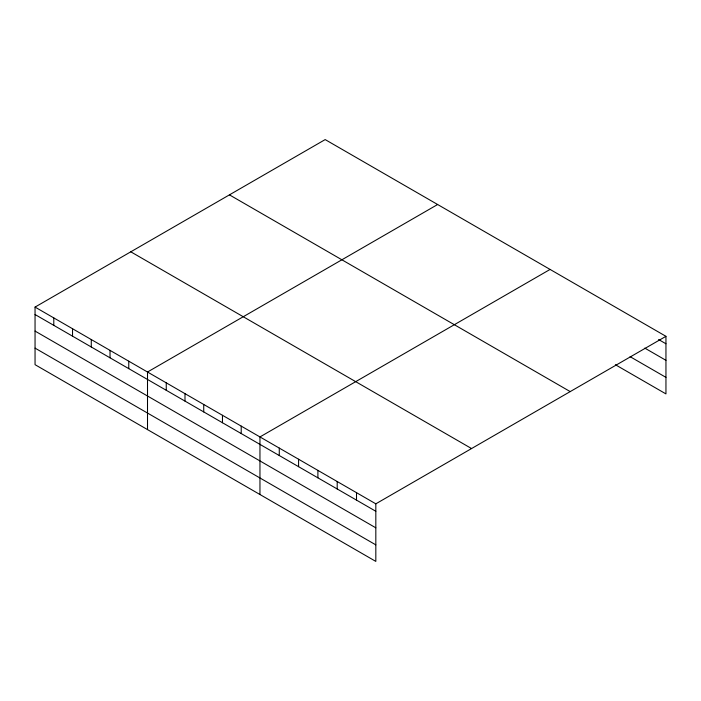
<?xml version="1.0" encoding="UTF-8"?>
<svg xmlns="http://www.w3.org/2000/svg" width="701" height="701" viewBox="0 0 701 701"><rect width="100%" height="100%" fill="white"/><g stroke="black" fill="none" stroke-linecap="round" stroke-linejoin="round"><path stroke-width="1.05" d="M375.824 527.827L375.824 503.826L35.05 307.091L35.05 364.678L375.824 561.413L375.824 527.827L35.05 331.082M35.05 307.091L325.176 139.587L665.95 336.322L665.95 393.909L615.373 364.713M437.634 204.508L147.508 372.012L147.508 429.599M550.083 269.429L259.957 436.933L259.957 494.52M375.824 503.826L665.95 336.322M658.59 339.529L665.95 343.77M644.797 348.108L665.95 360.323M630.085 356.66L665.95 377.366M229.437 194.86L570.211 391.605M130.789 251.808L471.563 448.552M35.05 314.53L375.824 511.274M35.05 348.125L375.824 544.87M356.511 492.68L356.511 500.128M337.199 481.534L337.199 488.983M317.895 470.38L317.895 477.828M298.582 459.234L298.582 466.682M279.27 448.088L279.27 455.536M241.214 426.12L241.214 433.56M222.471 415.299L222.471 422.747M203.728 404.477L203.728 411.925M184.994 393.655L184.994 401.103M166.251 382.834L166.251 390.282M128.765 361.19L128.765 368.638M110.022 350.369L110.022 357.817M91.279 339.547L91.279 346.995M72.536 328.725L72.536 336.173M53.793 317.912L53.793 325.352"/></g></svg>
